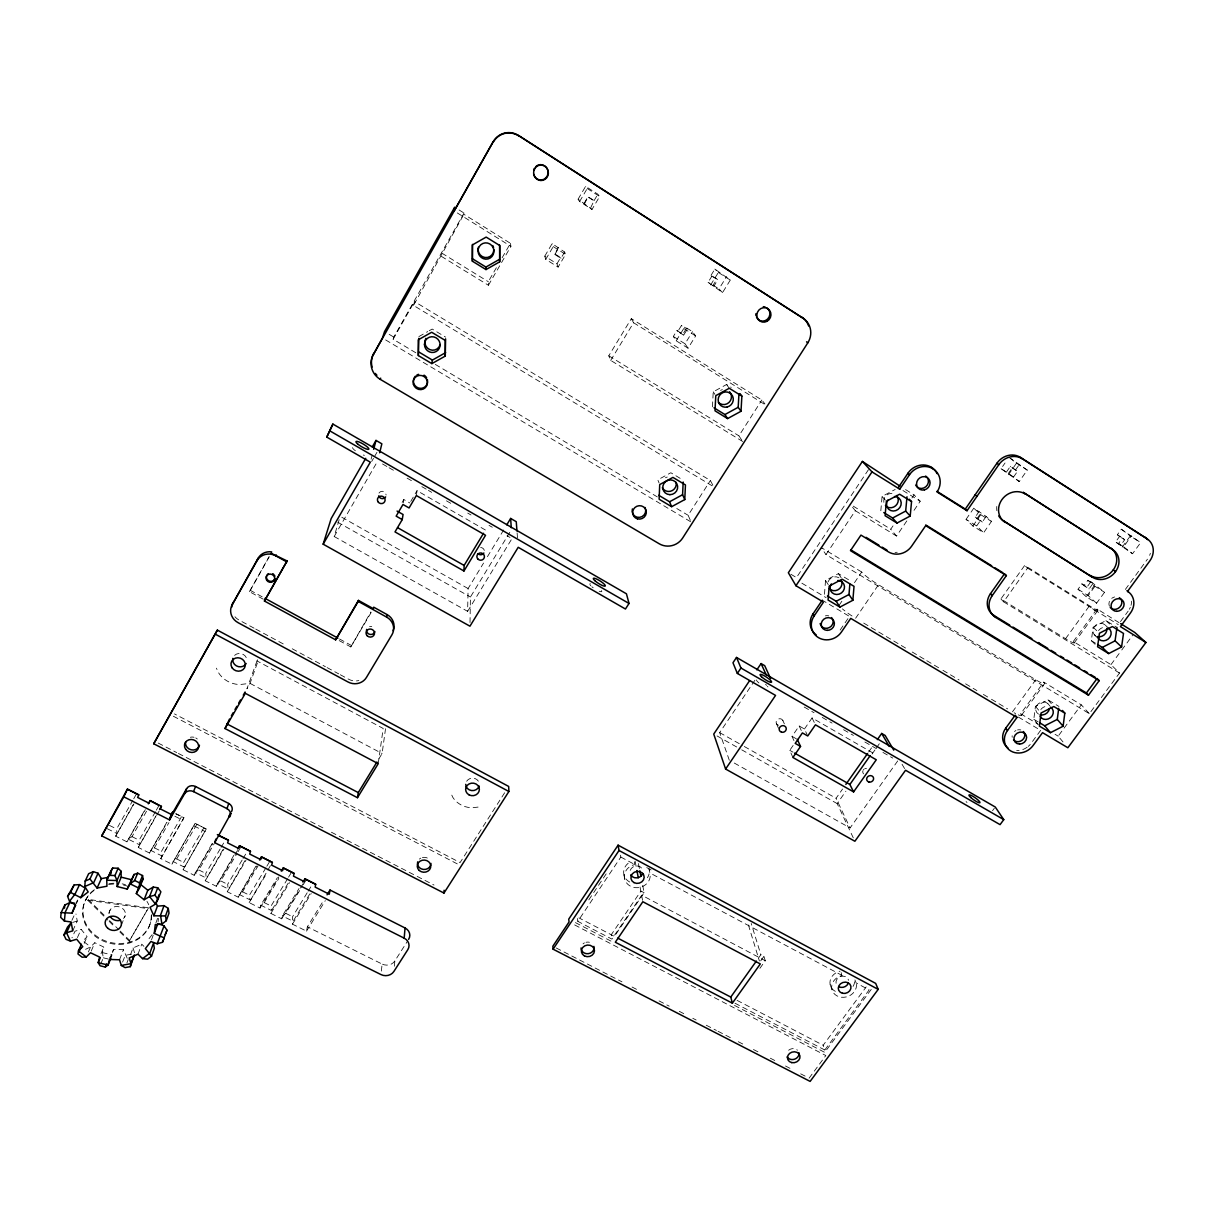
<?xml version="1.0" encoding="UTF-8"?>
<svg xmlns="http://www.w3.org/2000/svg" width="1214" height="1214" viewBox="0 0 1214 1214"><rect width="100%" height="100%" fill="white"/><g stroke="black" fill="none" stroke-linecap="round" stroke-linejoin="round"><path stroke-width="0.75" stroke-dasharray="5 3.75" d="M470.015 622.554L470.44 597L511.382 529.699M339.161 519.683L334.184 536.512L467.618 611.355L468.103 588.547L483.567 563.053M712.451 406.842L713.225 391.834L726.549 384.519L731.223 387.433M824.473 594.268L825.535 580.444L838.404 573.63L842.804 576.286M880.818 510.745L882.077 496.45L895.188 489.454M394.368 966.223L394.838 960.972L407.631 940.911M712.057 485.782L413.504 305.427L463.9 214.301L464.021 213.042L454.689 207.23M381.363 971.079L382.107 964.053L307.354 926.798L323.121 901.228M158.063 921.851L158.457 918.376M1038.289 724.758L1033.812 719.295L1035.436 706.32L1048.031 699.856L1058.957 706.442M1095.089 644.315L1091.325 640.643L1093.131 627.243L1105.969 620.612L1116.956 627.441M378.905 758.78L382.107 753.53L385.521 728.734M416.356 495.54L417.039 490.684L485.479 530.048M378.222 763.682L383.184 728.461L256.989 660.932L259.235 657.017M403.26 502.839L403.807 499.531L409.831 502.975M307.172 892.806L292.559 916.722L292.453 924.158L306.52 931.153L307.354 926.798M339.192 640.597L350.8 646.925L370.877 611.947M288.219 883.094L271.557 910.561L270.874 913.429L281.678 918.801L282.331 915.933L299.023 888.527M100.701 964.174L103.311 957.816L102.401 952.595L103.782 947.057L94.798 942.747L90.58 946.92L85.572 949.333M127.182 958.225L123.464 949.727L113.524 949.424L110.778 958.316M413.504 305.427L414.475 301.573L710.372 480.516L713.68 486.753M270.403 865.658L249.143 902.609L260.024 908.026L260.752 905.174L277.384 877.631M371.105 459.165L371.894 456.161M244.879 860.741L227.261 891.729L238.217 897.176L255.835 866.25M415.841 352.788L393.154 339.237L393.776 337.082L464.021 213.042M222.875 849.648L205.242 880.772L216.274 886.25L233.892 855.202M175.909 813.638L183.921 817.69L160.749 858.632L171.933 864.186L195.105 823.35L206.259 828.995L183.071 869.74L194.179 875.264L212.738 842.501M183.071 869.74L206.259 828.995L195.105 823.35L171.933 864.186M256.989 660.932L246.928 688.808L250.054 683.391L258.127 660.902M151.492 939.879L153.313 934.932M155.878 923.019L157.668 918.148M138.001 954.174L141.75 944.173L143.98 946.404M150.43 922.701L150.748 921.821M130.49 954.629L133.054 947.937L141.75 944.173M119.867 931.973L129.23 941.229L148.533 907.784L88.152 899.392L87.772 900.242L107.834 920.075M160.749 858.632L183.921 817.69L175.802 813.896M126.939 962.839L128.168 959.667M122.599 962.08L125.224 955.342L131.598 954.158M129.974 942.823L130.308 941.943M129.23 941.229L148.533 907.784M119.518 959.773L123.464 949.727M76.512 903.489L77.802 900.211M109.457 959.47L113.524 949.424M121.279 925.28L125.239 915.523M155.938 815.929L138.275 847.448L149.534 853.047L167.183 821.605M101.005 953.749L103.782 947.057M263.271 599.2L249.477 591.688L269.053 556.725M91.232 951.078L94.798 942.747M108.683 913.277L110.064 910.045M88.41 951.943L90.58 946.92L82.871 940.926L87.105 936.722L81.126 929.347L74.995 931.214L71.975 937.83M84.191 943.369L87.105 936.722M133.312 804.548L115.664 836.188L126.984 841.833L144.648 810.254M77.423 937.587L81.126 929.347M86.012 899.392L86.391 898.527M72.734 930.85L77.241 921.031L75.981 913.99M71.884 920.349L74.904 913.869M75.996 903.292L77.499 900.09M249.477 591.688L269.387 556.498M393.154 339.237L414.475 301.573M107.181 828.676L116.878 833.517L116.62 828.98L132.842 800.345M133.737 798.766L136.438 793.986M115.664 836.188L133.965 803.896M126.984 841.833L145.346 809.632M155.422 811.741L139.14 840.194L139.428 844.747L128.183 839.147L132.023 836.658L147.38 809.723M156.318 810.163L159.034 805.413M138.275 847.448L155.756 816.946M156.667 815.338L159.429 810.527M371.651 461.532L373.502 458.315M374.428 456.692L377.22 451.866M149.534 853.047L167.046 822.637M181.478 816.764L161.492 851.348L161.826 855.9L150.642 850.331L154.421 847.827L168.943 822.622M334.184 536.512L377.615 461.153M441.319 256.336L488.423 285.275L488.301 281.694L497.528 265.714M502.141 257.717L510.457 243.331L463.9 214.301M488.423 285.275L510.927 246.351L510.457 243.331M203.77 828.024L183.693 862.426L184.058 866.978L172.965 861.454L176.683 858.935L196.729 824.473M544.767 256.169L552.127 243.604L564.631 252.026L565.603 254.379L558.121 267.095L545.754 259.371L544.767 256.169L556.968 263.787L558.121 267.095M578.107 199.187L585.603 186.364L597.865 194.194L599.655 196.486L592.022 209.445L579.609 201.539L578.107 199.187L592.022 209.445M402.122 502.429L403.807 499.531M545.754 259.371L553.22 246.624L552.127 243.604M579.609 201.539L587.227 188.534L585.603 186.364M564.631 252.026L560.944 258.324L554.828 254.5L558.228 247.444M584.238 203.087L587.986 196.698L594.101 200.598L590.763 207.594M554.828 254.5L558.516 248.202M584.632 203.679L587.986 196.698M410.727 501.443L417.039 490.684M194.179 875.264L212.769 843.609M220.159 848.996L205.758 873.427L206.152 877.98L195.135 872.487L198.793 869.952L214.134 843.851M556.968 263.787L560.64 257.535L554.54 253.711M594.101 200.598L597.865 194.194M221.115 847.372L224.954 840.847M205.242 880.772L223.862 849.193M350.8 646.925L371.53 611.871M216.274 886.25L233.999 856.34M234.939 854.777L237.732 850.043M242.132 860.058L227.671 884.353L228.095 888.921L217.154 883.458L220.751 880.909L237.109 853.321M238.081 851.697L240.964 846.826M243.088 858.435L245.987 853.579M227.261 891.729L245.972 860.331M238.217 897.176L256.958 865.87M265.896 867.828L249.447 895.219L249.902 899.771L239.021 894.354L242.572 891.789L258.021 865.961M266.852 866.219L269.766 861.379M249.143 902.609L266.974 872.942M260.024 908.026L278.841 876.887M287.581 878.769L271.071 906.008L271.557 910.561L260.752 905.174L264.242 902.594L278.78 878.511M288.553 877.161L291.466 872.35M742.68 441.501L610.688 360.391L608.775 355.793L631.31 318.66L761.846 400.013L764.926 403.898M270.874 913.429L289.554 882.639M487.436 556.68L503.886 529.592M610.688 360.391L633.571 322.742L631.31 318.66M467.618 611.355L511.974 538.591L507.057 535.753M281.678 918.801L299.418 889.725M300.404 888.102L303.348 883.261M309.798 893.959L293.075 921.274L282.331 915.933L285.76 913.338L302.316 886.19M303.288 884.596L306.216 879.801M308.144 891.213L311.072 886.432M292.453 924.158L311.209 893.55M306.52 931.153L325.306 900.651M686.669 328.008L692.511 331.68L695.652 335.929L688.05 348.19L676.198 340.8L673.33 336.475L677.063 330.42L683.664 335.14L687.412 329.055L686.669 328.008L682.921 334.078M711.04 275.275L714.864 269.083L730.297 280.07L722.542 292.589L708.081 282.331L711.905 276.139L711.04 275.275L716.928 279.038L717.793 279.903L713.969 286.094L708.081 282.331M683.664 335.14L677.791 331.468L681.54 325.367L687.412 329.055M676.198 340.8L683.77 328.478L681.54 325.367M710.615 284.987L718.385 272.452L714.864 269.083M713.969 286.094L713.104 285.199L716.928 279.038M688.05 348.19L685.015 343.774L692.511 331.68M722.542 292.589L718.976 288.932L726.609 276.61M504.629 792.788L460.091 862.577L174.437 713.908M690.356 520.32L688.126 515.297L710.372 480.516M741.739 440.075L738.931 435.841L761.846 400.013M868.48 469.651L796.46 577.591L789.98 573.721M588.805 899.878L606.56 873.336M759.888 968.347L765.29 960.76L641.72 895.188L611.917 939.105L577.803 921.35L620.84 857.069L620.369 854.383M1119.02 622.63L1097.016 608.912A16.48 1.184 33.8 0 1 1089.489 605.756L1024.692 565.39L1000.913 598.942L1065.573 638.701A16.374 1.518 34 0 0 1073.313 641.478L1110.962 664.635L1119.505 673.042L1089.368 713.695L825.975 554.586L855.354 510.73L850.119 504.22M729.311 760.252L719.674 732.619L751.087 685.91M752.134 684.347L755.275 679.673M642.692 885.416L644.103 892.7L614.436 936.404L578.941 917.89M839.056 605.376L842.137 600.839M854.489 582.644L861.697 572.022A16.495 2.064 33.6 0 0 878.496 584.753L1035.739 679.779A16.252 1.927 34.3 0 0 1043.736 682.116L1081.295 704.833L1089.368 713.695M906.828 520.912L896.539 536.027L890.757 529.213L893.929 524.524M911.942 497.998L914.051 494.887L903.095 488.043M914.036 510.335L920.212 501.261L914.051 494.887M840.149 630.036L849.451 616.393L822.273 600.186M855.612 618.245L878.496 584.753M793.926 740.57L792.029 736.352L799.161 725.972L804.442 729.007L807.098 734.576M792.909 757.49L789.768 750.328L793.546 744.85M804.442 729.007L812.06 717.944L872.32 752.619L873.898 755.472M966.071 519.334L973.795 508.165L986.147 516.451L991.474 521.413L983.644 532.718L972.9 526.011L966.071 519.334L976.663 525.95L983.644 532.718M1008.955 457.314L1027.256 470.076L1019.229 481.563L1001.08 468.695L1005.025 463.004M986.147 516.451L982.263 522.05L976.951 518.712L975.237 517.073L979.106 511.489M1013.584 476.981L1006.406 472.079L1010.336 466.404L1017.529 471.29L1013.584 476.981L1019.229 481.563M976.951 518.712L980.836 513.112M1008.257 473.581L1012.203 467.891L1010.336 466.404M972.9 526.011L980.745 514.69L973.795 508.165M1008.485 474.72L1016.482 463.187L1010.215 458.285M976.663 525.95L980.533 520.381L975.237 517.073M1015.648 469.803L1019.593 464.112M897.707 760.935L850.088 827.948L836.067 798.281L842.577 789.024M868.647 751.982L871.91 747.354M853.275 837.842L837.159 803.592L845.885 791.209M872.062 754.046L875.34 749.402M876.432 747.854L879.71 743.211M1119.505 673.042L1003.614 601.825L1027.53 568.106L1024.692 565.39M758.507 958.043L760.859 954.72L751.208 923.459M760.692 960.881L763.925 956.344L760.859 954.72M1090.931 581.658L1104.528 592.295L1096.591 603.221L1086.257 596.772L1094.178 585.801L1087.896 580.277L1083.965 585.709L1089.095 588.911L1093.01 583.479L1090.931 581.658L1087.016 587.06L1089.095 588.911M1086.257 596.772L1078.017 589.26L1081.917 583.858L1087.016 587.06M1119.551 536.436L1117.366 534.752L1121.341 529.228L1140.644 542.628L1132.556 553.736L1115.575 541.96L1119.551 536.436L1124.695 539.714L1120.704 545.223L1115.575 541.96M1120.704 545.223L1118.504 543.508L1122.48 538.014L1124.695 539.714M1096.591 603.221L1088.214 595.634L1096.03 584.845M1118.504 543.508L1123.618 546.77L1131.569 535.784M1012.491 711.814L1035.739 679.779M1065.573 638.701L1089.489 605.756M1122.176 547.135L1130.28 535.996L1140.644 542.628M1018.258 714.849A16.146 2.246 34.5 0 0 1020.671 713.786L1043.736 682.116M1073.313 641.478L1097.016 608.912M1021.444 715.35L1044.571 683.573M1074.253 642.813L1098.048 610.141M1125.348 589.443L1147.458 559.184M1040.641 730.358L1031.156 743.272A16.343 14.431 -31.5 0 1 1028.288 746.352M1120.461 621.614L1128.185 611.097M992.521 810.74L994.342 808.266M854.929 979.956L856.128 982.945L869.148 989.911L824.792 1050.004L823.168 1045.269L866.189 986.906M871.242 989.395L824.731 1052.371L732.71 1004.479M1063.009 741.951L1058.168 736.154L1081.295 704.833M1110.962 664.635L1120.689 651.463M1121.782 649.991L1132.586 635.362M809.101 1078.169L825.824 1055.543L572.386 923.748M149.034 938.65L152.327 934.446M109.73 957.709L112.128 954.963L102.401 952.595M418.891 336.582L427.768 331.559M429.24 330.724L432.199 329.055L445.599 337.128M72.628 922.428L77.241 921.031M841.135 972.566L841.788 975.601A12.58 10.88 -18.2 0 0 831.833 989.198A12.58 10.88 -18.2 0 0 846.295 996.937A12.58 10.88 -18.2 0 0 856.28 983.355L856.128 982.945M634.391 861.894L634.376 864.656A12.99 11.685 -10.7 0 0 624.664 879.042A12.99 11.685 -10.7 0 0 640.157 887.328A12.99 11.685 -10.7 0 0 649.9 872.957L649.05 868.875A12.914 11.639 -10.7 0 1 647.396 877.737M478.073 807.082L472.474 807.75A22.793 20.957 -0.2 0 1 452.792 797.31L450.606 792.499M245.896 683.846L240.069 684.529A24.068 22.11 18.8 0 1 218.915 673.315L216.365 668.17M87.772 900.242L148.199 908.633M103.311 957.816L108.532 959.075M109.457 825.399L116.62 828.98M132.023 836.658L139.14 840.194M154.421 847.827L161.492 851.348M176.683 858.935L183.693 862.426M198.793 869.952L205.758 873.427M220.751 880.909L227.671 884.353M242.572 891.789L249.447 895.219M264.242 902.594L271.071 906.008M285.76 913.338L292.559 916.722M174.877 816.248L182.919 820.315M194.149 825.99L205.333 831.636M158.215 743.074L176.713 752.589M178.397 753.454L324.699 828.783M331.422 832.243L415.507 875.537M417.191 876.402L434.005 885.052M556.224 947.982L621.963 981.822M632.084 987.028L637.138 989.638M659.065 1000.913L669.172 1006.133M679.294 1011.338L684.347 1013.933M692.769 1018.273L696.153 1020.018M706.26 1025.223L716.381 1030.428M718.066 1031.293L731.556 1038.243M738.294 1041.718L743.347 1044.313M753.469 1049.518L760.207 1052.993M770.329 1058.198L775.382 1060.808M785.504 1066.013L790.557 1068.624M800.679 1073.829L807.416 1077.288M735.016 1003.234L824.792 1050.004M575.436 922.61L612.251 941.776M173.359 716.23L460.015 865.309M737.11 1000.382L823.168 1045.269M250.054 683.391L382.107 753.53M644.103 892.7L640.931 891.015L611.264 934.75L611.917 939.105M646.713 867.585L651.66 870.226M620.84 857.069L634.907 864.596M842.288 975.54L649.9 872.957M254.075 628.169L239.143 620.111A13.915 12.884 21.7 0 1 234.955 616.742M255.729 629.064L285.594 645.195M292.24 648.777L325.413 666.698M327.082 667.594L338.691 673.861M340.345 674.756L348.646 679.233A13.521 12.61 12.1 0 0 358.874 680.553M250.084 590.216L263.347 597.44M339.541 639.004L351.134 645.332M734.273 763.045L850.088 827.948M341.787 517.24L468.103 588.547M719.674 732.619L742.634 745.563M744.273 746.489L836.067 798.281M337.735 522.232L470.44 597M717.034 735.927L740.07 748.901M741.724 749.827L837.159 803.592M789.768 750.328L793.015 752.179M792.029 736.352L797.31 739.372M382.531 463.976L387.448 466.813M389.087 467.754L393.989 470.592M407.1 478.149L412.016 480.987M421.85 486.647L426.767 489.485M428.405 490.426L431.683 492.323M446.433 500.821L452.974 504.599M467.724 513.097L471.002 514.979M489.03 525.374L492.307 527.255M804.184 707.034L814.033 712.709M822.242 717.428L832.076 723.104M843.563 729.72L853.412 735.396M864.899 742.027L876.387 748.643M882.942 752.422L892.791 758.097M389.163 334.336L393.776 337.082M1033.812 719.295L1038.486 722.087M435.28 364.397L657.335 496.921M676.775 508.529L688.126 515.297M801.877 583.19L826.127 597.667M1020.671 713.786L1037.864 724.045M1055.042 734.288L1058.168 736.154M863.7 623.07L905.75 648.155M912.215 652.009L925.159 659.718M926.783 660.689L941.336 669.369M942.944 670.325L959.121 679.977M965.6 683.831L976.921 690.584M983.386 694.438L989.85 698.308M991.474 699.264L1007.65 708.915M385.642 339.935L691.085 522.005M1018.364 717.079L1039.063 729.402M680.159 478.346L670.856 472.747L657.791 479.849L659.081 482.99M844.261 577.166L848.662 579.822M861.697 572.022L821.18 547.514L825.975 554.586M441.896 253.165L488.301 281.694M608.775 355.793L738.931 435.841M853.245 506.132L890.757 529.213M855.354 510.73L896.539 536.027M1091.325 640.643L1096.03 643.541M457.283 212.936L510.927 246.351M633.571 322.742L764.35 404.186M902.958 490.532L920.212 501.261M1027.53 568.106L1118.261 624.618M673.33 336.475L685.015 343.774M1078.017 589.26L1088.214 595.634M1087.896 580.277L1093.01 583.479M1094.178 585.801L1104.528 592.295M553.22 246.624L565.603 254.379M683.77 328.478L695.652 335.929M980.745 514.69L991.474 521.413M1117.366 534.752L1122.48 538.014M588.395 197.26L594.526 201.19M711.905 276.139L717.793 279.903M1012.203 467.891L1017.529 471.29M713.104 285.199L718.976 288.932M1001.08 468.695L1006.406 472.079M587.227 188.534L599.655 196.486M718.385 272.452L730.297 280.07M1016.482 463.187L1027.256 470.076M1121.341 529.228L1130.28 535.996M1123.618 546.77L1132.556 553.736M1081.917 583.858L1083.965 585.709M1092.63 608.654L1094.74 610.596M1105.969 620.612L1111.129 625.362M1105.484 625.331L1108.67 628.291M980.533 520.381L982.263 522.05M1093.131 627.243L1099.444 633.238M1094.375 634.816L1097.502 637.82M88.152 899.392L104.192 915.235M109.533 920.531L118.896 929.772M120.232 931.092L129.579 940.349M109.169 921.396L114.526 926.692M1000.913 598.942L1003.614 601.825M882.077 496.45L886.372 501.291M1048.031 699.856L1053.798 706.502M1048.046 703.832L1049.943 706.032M1035.436 706.32L1041.066 713.028M726.549 384.519L729.265 388.268M677.063 330.42L677.791 331.468M838.404 573.63L842.167 579.199M713.225 391.834L714.94 394.383M825.535 580.444L829.177 586.089M902.048 764.259L905.553 770.237M812.06 717.944L815.444 724.819M799.161 725.972L802.408 732.922M782.818 720.418L784.365 723.863M776.505 723.711L778.766 728.901M560.64 257.535L560.944 258.324M830.164 984.721L831.833 989.228M763.925 956.344L765.29 960.76M133.054 947.937L134.8 953.567M748.401 924.947L759.403 960.987M638.443 863.549L639.505 869.012M635.165 861.394L636.561 868.708M640.036 886.994L642.57 900.333M623.95 874.96L624.679 879.088M577.485 918.482L577.803 921.35M517.103 532.87L517.543 538.47M378.996 493.066A3.839 3.688 24.9 0 1 386.128 495.024M480.653 547.544A3.733 3.612 6.6 0 1 484.371 551.202M364.412 455.311A7.451 1.578 30.6 0 1 363.29 455.038M355.399 450.789A7.451 1.578 30.6 0 1 352.576 447.587M601.476 590.565A7.056 1.487 32.5 0 1 599.185 591.218M593.176 587.758A7.056 1.487 32.5 0 1 591.871 586.726M590.823 585.755A7.056 1.487 32.5 0 1 590.125 584.936M589.822 584.298A7.056 1.487 32.5 0 1 590.414 583.767M778.523 725.259A3.566 3.278 -22.9 0 1 776.429 720.904A3.566 3.278 -22.9 0 1 781.346 719.052A3.566 3.278 -22.9 0 1 782.59 723.741M863.594 773.834A3.521 3.172 -25 0 1 862.972 770.708M863.397 769.919A3.521 3.172 -25 0 1 864.004 769.251M864.763 768.735A3.521 3.172 -25 0 1 866.523 768.31M758.947 682.966A6.859 1.411 33.7 0 1 756.519 679.916M765.548 684.362A6.859 1.411 33.7 0 1 766.656 685.349M767.46 686.229A6.859 1.411 33.7 0 1 767.916 686.927M967.012 802.484A6.723 1.29 35.2 0 1 966.071 801.544M419.407 859.102A6.753 6.085 1.6 0 1 420.803 858.131M422.426 857.524A6.753 6.085 1.6 0 1 428.952 859.102M190.355 737.277A7.117 6.419 16.7 0 1 194.012 737.277M195.758 737.945A7.117 6.419 16.7 0 1 197.29 738.977M466.646 781.239A6.814 6.267 -0.2 0 1 478.453 781.255M234.575 655.378A7.193 6.616 18.9 0 1 246.973 660.188M883.838 502.338A7.512 6.965 -41.5 0 1 895.188 494.371M1015.632 713.574A16.146 2.246 34.5 0 1 1014.115 712.755M852.031 615.999A16.389 2.398 33.7 0 1 842.395 608.867M1098.549 630.597A7.36 6.465 -37.5 0 1 1105.059 627.228M1040.823 709.537A7.193 6.328 -33.1 0 1 1047.212 706.275M1027.165 747.217A16.343 14.431 -31.5 0 1 1016.649 750.677M825.383 615.862A6.692 6.207 -30.6 0 1 828.783 615.877M1012.203 737.277A6.54 5.766 -31.5 0 1 1012.173 735.73M1014.525 731.496A6.54 5.766 -31.5 0 1 1015.951 730.54M1017.544 729.948A6.54 5.766 -31.5 0 1 1020.807 729.963M897.222 552.264A17.178 15.873 -39 0 1 895.052 552.37M1109.384 606.196A6.798 5.979 -39 0 1 1114.573 596.954M1095.665 635.908A7.314 6.434 -37.6 0 1 1095.681 625.24A7.314 6.434 -37.6 0 1 1106.394 626.743M1038.471 714.09A7.132 6.298 -33.2 0 1 1038.365 703.771A7.132 6.298 -33.2 0 1 1048.957 705.197M1150.356 553.265A17.284 15.19 -41.6 0 1 1149.643 555.329M1131.615 601.173A17.011 14.947 -39 0 1 1131.023 605.3M1130.325 607.319A17.011 14.947 -39 0 1 1129.369 609.261M996.876 510.715A17.406 15.736 -42.7 0 1 996.8 506.42M828.069 581.885A7.33 6.814 -33.6 0 1 838.904 577.743M665.439 477.77A7.481 7.254 -33.6 0 1 667.26 477.056M720.555 390.392A7.679 7.405 -51 0 1 722.406 389.664M394.838 960.972A9.378 8.27 2 0 1 382.107 964.053M369.587 626.576A4.249 4.006 13.1 0 1 371.772 626.591M151.568 914.673A34.523 29.88 13.3 0 1 103.645 940.197A34.523 29.88 13.3 0 1 94.358 889.695M108.941 883.716A34.523 29.88 13.3 0 1 115.527 883.231M122.189 883.868A34.523 29.88 13.3 0 1 125.467 884.627M151.249 915.538A34.553 29.91 13.3 0 1 102.507 940.744A34.553 29.91 13.3 0 1 95.238 889.65M108.577 884.551A34.553 29.91 13.3 0 1 115.163 884.065M123.479 885.052A34.553 29.91 13.3 0 1 128.305 886.478M146.97 901.38A34.553 29.91 13.3 0 1 148.745 904.764M109.26 913.323A8.149 7.041 13.3 0 1 119.989 907.01A8.149 7.041 13.3 0 1 123.54 918.482M788.614 1050.247A6.328 5.417 -15.2 0 1 797.477 1050.171M583.054 943.839A6.54 5.812 -7.6 0 1 584.435 942.899M586.028 942.307A6.54 5.812 -7.6 0 1 589.412 942.292M854.641 981.731A12.519 10.85 -18.2 0 1 852.501 987.24M835.323 991.368A12.519 10.85 -18.2 0 1 830.209 980.426A12.519 10.85 -18.2 0 1 840.058 971.154M629.687 882.032A12.914 11.639 -10.7 0 1 623.632 871.925A12.914 11.639 -10.7 0 1 630.461 861.773M630.203 870.377A6.616 5.964 -10.7 0 1 642.934 870.362M836.082 983.294A6.419 5.554 -18.2 0 1 841.165 976.36A6.419 5.554 -18.2 0 1 848.556 980.305"/><path stroke-width="1.5" d="M472.367 261.192L472.398 244.925L486.161 237.094L499.819 245.577L499.682 261.829L485.995 269.584L472.367 261.192L472.474 244.439M499.682 261.829L499.576 245.091M397.054 511.079L403.063 514.508L402.229 519.607L395.005 531.914L463.96 571.005L464.127 565.436L483.536 533.265M443.975 893.064L508.878 791.482L508.681 786.444L217.367 630.112L153.723 743.772L443.975 893.064L444.096 890.241M110.778 958.316L108.061 965.054L105.315 967.027L100.049 965.752L98.213 962.672L99.609 957.087L90.519 952.747L86.255 956.966L82.142 957.209L77.969 953.976L78.455 950.911L82.734 946.677L76.679 939.241L70.473 941.123L66.011 939.333L63.902 934.841L66.512 932.731L72.734 930.85L71.125 921.972L64.388 921.047L60.7 917.344L61.14 912.609L71.99 913.156L75.253 904.885L69.532 901.319L67.574 896.281L70.518 892.411L80.761 897.677L88.182 891.941L84.813 886.524L85.177 881.076L89.957 878.982L97.09 888.056L106.953 886.22L106.741 880.211L110.914 870.863L112.705 868.056L118.137 868.238L114.935 875.552L116.984 880.545L117.181 886.554L127.166 889.043L134.056 874.475L137.683 873.154L142.539 875.552L139.564 882.897L139.322 888.345L136.317 893.534L144.102 899.756L149.565 896.554L154.891 895.188L157.729 887.768L153.237 887.07L147.82 890.241L144.102 899.756M684.772 499.576L685.455 484.932L672.92 477.39L659.718 484.568L659.111 499.212L671.63 506.678L684.772 499.576L682.587 494.72L683.178 482.034M741.01 411.273L741.875 396.113L729.265 388.268L715.79 395.643L715 410.818L727.596 418.587L741.01 411.273L738.188 407.297L738.931 394.171M852.865 600.277L854.019 586.332L842.167 579.199L829.177 586.089L828.085 600.035L839.921 607.091L852.865 600.277L848.996 594.511L849.846 584.162M171.66 814.624L160.354 808.919L161.432 806.324L150.126 800.618L149.003 803.198L137.637 797.446L138.791 794.882L127.409 789.13L101.718 835.9L380.999 974.584A9.484 8.346 1.9 0 0 393.882 971.473L407.813 949.667A9.515 8.422 1.6 0 0 404.186 938.164L405.036 927.982L330.011 890.029L327.052 894.824M910.197 516.041L911.547 501.625L899.62 494.219L886.372 501.291L885.097 515.707L896.994 523.052L910.197 516.041L905.674 511.079L906.995 496.799M64.509 908.163L64.797 905.037L69.835 902.563L74.843 903.262M64.388 921.047L65.222 912.215L69.835 902.563M445.265 356.081L445.219 340.406L431.668 332.257L418.208 339.859L418.329 355.55L431.85 363.623L445.265 356.081L445.599 338.843M100.307 957.634L98.213 962.672L108.061 965.054L109.457 959.47L119.518 959.773L121.294 965.449L125.118 967.619L130.293 966.648L130.975 963.658L129.215 957.967L138.001 954.174L142.539 958.65L147.577 959.166L151.522 956.192L145.361 948.589L150.9 941.518L157.183 943.794L162.448 942.292L164.254 937.952L154.269 933.384L155.271 924.628L161.917 924.142L166.272 920.698L169.004 913.095L168.26 908.391L164.027 905.629L157.456 906.13L153.844 915.766L165.529 915.963L166.272 920.698M1063.1 726.23L1064.815 713.134L1053.798 706.502L1041.066 713.028L1039.412 726.124L1050.429 732.695L1063.1 726.23L1057.273 719.416L1058.714 708.293M1121.584 646.956L1123.496 633.435L1112.419 626.545L1099.444 633.238L1097.593 646.759L1108.67 653.587L1121.584 646.956L1115.074 640.84L1116.956 627.441M431.85 363.623L432.381 360.088L445.644 352.621M229.507 719.037L225 728.537L357.462 797.704L358.282 792.605L376.947 761.997M386.674 617.122L387.084 614.587L373.7 607.182L373.411 608.684L358.433 600.399L335.625 639.839L264.424 601.021L287.081 560.944L271.208 553.311L271.663 551.884A14.022 13.111 23.9 0 0 258.081 558.273L232.162 604.769A13.976 12.944 21.6 0 0 238.081 622.676L348.069 682.01A13.582 12.656 12 0 0 366.416 677.488L391.925 634.816A13.673 12.884 12.5 0 0 386.674 617.122L358.221 601.385L358.433 600.399M330.011 890.029L329.267 894.232L315.154 887.1L315.701 884.308L304.926 878.86L302.954 882.092M418.329 355.55L418.906 338.311M281.299 871.151L283.257 867.904L294.107 873.397L293.485 876.159L304.335 881.637L304.926 878.86L315.701 884.308M379.663 452.776L381.849 443.808L376.006 440.424L372.273 446.934M259.568 860.013L261.435 856.887L272.361 862.41L271.663 865.142L282.589 870.666L283.257 867.904L294.107 873.397M373.669 449.317L376.006 440.424M237.61 848.92L239.477 845.779L250.479 851.348L249.705 854.049L260.707 859.603L261.435 856.887L272.361 862.41M134.299 955.281L130.293 966.648M380.286 379.375A18.301 17.694 46.8 0 1 373.29 354.67L382.425 338.023L384.55 331.574L454.689 207.23L454.127 210.963L493.081 141.917A19.454 18.483 80.7 0 1 518.499 135.482L803.046 318.205A18.24 17.3 -57.5 0 1 807.765 342.909L682.678 537.999A17.148 16.526 -27.2 0 1 659.248 543.796L380.286 379.375L380.665 378.146M323.167 544.191L370.316 462.17L326.778 437.101L332.879 424.081L626.439 593.798L629.019 603.464L625.453 609.018L518.211 547.302L469.955 626.196L323.167 544.191L331.179 518.545L365.733 458.331M217.367 834.61L228.444 840.209L227.595 842.88L238.672 848.48L239.477 845.779L250.479 851.348M404.186 938.164L214.696 842.653L230.979 813.365M229.841 816.855A6.677 5.964 12.7 0 0 227.003 808.661L228.718 803.471L195.515 786.505A6.677 5.964 14.7 0 0 186.592 788.69L169.808 817.826M214.696 842.653L215.88 839.056M162.448 942.292L166.986 930.228L164.087 925.842L157.85 923.581L154.269 933.384M164.087 925.842L157.183 943.794M165.529 915.963L168.26 908.391M151.522 956.192L154.345 948.331L153.51 943.096L149.899 953.081L142.539 958.65M164.027 905.629L160.506 915.28L161.917 924.142M264.424 601.021L287.081 560.944M153.844 915.766L150.05 907.313L155.513 904.111L158.078 899.255L160.885 891.789L157.729 887.768M159.11 894.566L155.513 904.111L149.565 896.554L153.237 887.07M134.162 955.251L130.975 963.658L121.294 965.449M101.718 835.9L123.782 796.824L169.55 819.89L184.574 793.804A6.723 6.009 14.6 0 1 193.572 791.604L195.515 786.505M326.778 437.101L332.879 424.081M184.574 793.804L186.592 788.69M232.162 604.769L257.095 560.595A14.082 13.172 23.7 0 1 275.957 555.906L276.322 554.98M169.55 819.89L172.691 812.029L170.855 815.216M142.539 875.552L143.115 878.936L139.322 888.345L130.156 883.853L127.166 889.043M136.317 893.534L139.504 885.659M105.315 967.027L106.589 963.855M134.056 874.475L130.156 883.853L134.663 880.484L137.683 873.154M165.18 934.537L166.986 930.228M117.181 886.554L121.218 877.161L121.036 871.212L118.137 868.238M257.095 560.595L258.081 558.273M121.036 871.212L116.984 880.545L106.741 880.211L112.705 868.056M81.399 944.249L78.455 950.911L86.255 956.966M78.667 952.413L80.746 947.694M153.723 743.772L217.367 630.112M97.09 888.056L101.369 878.633L107.864 877.419M85.177 881.076L88.637 873.716L93.372 871.652L98.046 873.245L93.736 882.624L84.813 886.524M80.761 897.677L85.208 888.162L79.547 884.611L74.1 884.976L67.574 896.281M63.902 934.841L67.514 927.101L71.08 922.898L66.512 932.731L70.473 941.123M89.957 878.982L93.372 871.652M71.99 913.156L75.754 905.098M123.782 796.824L127.409 789.13L138.791 794.882M79.547 884.611L75.025 894.096L69.532 901.319M70.518 892.411L74.1 884.976M61.14 912.609L64.797 905.037M373.29 354.67L493.081 141.917M148.305 803.82L150.126 800.618L159.034 805.413M159.595 809.526L161.432 806.324M231.343 715.85L233.179 712.679M235.015 709.492L236.851 706.305M238.672 703.134L240.509 699.947M243.255 695.182L245.091 691.995M225 728.537L245.304 693.331L378.222 763.682L357.462 797.704M143.115 878.936L140.141 884.08L147.82 890.241M228.718 816.43L230.599 813.228M335.625 639.839L358.221 601.385M463.96 571.005L485.539 535.283L416.356 495.54L409.072 507.968L402.987 504.478L396.159 516.147L402.229 519.607M506.784 524.812L510.654 518.439L516.254 521.686L516.967 531.004M899.953 486.086L862.395 461.426L788.356 572.75L795.944 585.725L823.471 602.129L814.154 615.923A16.814 15.57 -30.6 0 0 818.494 637.654A16.814 15.57 -30.6 0 0 841.393 632.069L850.741 618.381L1016.998 717.444L1007.499 730.494A16.404 14.462 -31.4 0 0 1010.792 750.996A16.404 14.462 -31.4 0 0 1033.008 745.624L1042.538 732.664L1067.85 747.748L1145.925 642.479L1134.741 632.433L1120.598 623.617M736.519 657.442L732.968 662.753L737.338 673.421L775.549 695.41L725.608 769.039L854.884 841.256L905.553 770.237L1000.063 824.64L1003.766 819.632L995.252 807.022L736.519 657.442L740.95 668.019L1003.766 819.632M618.093 845.172L568.744 919.135L569.032 922.003L552.84 946.237L553.083 949.181L810.133 1081.401L878.192 989.38L875.673 983.386L618.093 845.172L619.019 850.498L553.083 949.181M737.338 673.421L740.95 668.019M795.944 585.725L872.001 471.897L862.395 461.426M749.508 680.796L713.741 734.075L725.608 769.039M756.868 669.84L761.087 663.572L764.699 665.667L770.602 678.55M816.218 634.876A16.753 15.524 -30.6 0 1 812.985 613.935L822.273 600.186M937.071 473.612A17.466 16.116 -43.4 0 0 923.338 464.977A17.466 16.116 -43.4 0 0 907.996 473.187L898.269 487.603L899.756 489.181L909.514 474.72A17.527 16.161 -43.3 0 1 933.111 468.862A17.527 16.161 -43.3 0 1 937.041 491.958L967.027 510.73L998.803 464.704A17.649 15.979 -44.7 0 1 1022.431 458.877L1147.018 538.773A17.345 15.236 -41.5 0 1 1149.779 560.974L1127.594 591.324A17.072 14.993 -39 0 1 1130.416 613.055L1120.446 626.606L1145.925 642.479M800.542 746.428L792.909 757.49L853.594 791.892L876.28 759.767L815.444 724.819L807.75 735.972L802.408 732.922L795.2 743.393L800.542 746.428L797.31 739.372M967.027 510.73L965.297 509.091L996.952 463.217A17.588 15.934 -44.8 0 1 1020.488 457.405L1147.018 538.773M845.839 784.396L867.57 753.515M877.343 739.63L881.683 733.453L885.158 735.472L893.762 750.131M853.594 791.892L849.876 784.472L870.18 755.654M995.708 617.44L993.932 615.468A16.935 15.236 -37.3 0 1 990.442 593.722L1004.539 573.752L1006.376 575.603L992.217 595.634A16.996 15.281 -37.3 0 0 995.708 617.44L1099.201 680.659L1088.472 695.182L850.468 550.655L860.954 535.101L888.405 551.869A17.239 15.919 -38.9 0 0 911.653 546.148L925.705 525.647L1006.376 575.603M732.376 1003.174L615.316 942.231L642.843 901.729L760.313 963.946L732.376 1003.174L730.767 997.073L756.368 961.048M1007.984 747.945A16.343 14.431 -31.5 0 1 1005.723 728.188L1015.192 715.183L1016.998 717.444M1088.472 695.182L1086.424 692.982L1097.092 678.505L1099.201 680.659M472.443 258.749L485.919 267.065L499.455 259.371M714.014 407.813L724.925 414.551L738.188 407.297M658.747 495.297L669.582 501.761L682.587 494.72M883.777 512.566L892.609 518.029L905.674 511.079M827.402 596.028L836.188 601.279L848.996 594.511M1097.593 644.513L1102.297 647.411L1115.074 640.84M1040.049 723.028L1044.723 725.82L1057.273 719.416M109.442 875.355L114.935 875.552M121.218 877.161L131.097 879.634M228.444 840.209L218.915 835.687M134.663 880.484L139.564 882.897M193.572 791.604L227.003 808.661M226.76 723.802L358.282 792.605M617.759 938.134L730.767 997.073M215.5 634.285L508.878 791.482M619.019 850.498L878.192 989.38M265.001 598.35L337.887 638.109M275.957 555.906L286.732 561.87M397.539 527.635L464.127 565.436M794.639 753.105L849.876 784.472M330.178 431.076L629.019 603.464M419.012 352.106L432.381 360.088M850.771 549.866L1086.424 692.982M866.037 537.316L878.921 545.177M882.138 547.15L886.964 550.094M993.932 615.468L1009.76 625.134M1012.916 627.061L1031.9 638.655M1047.773 648.367L1038.228 642.525L1040.155 644.588M1050.96 650.309L1055.74 653.223M1060.505 656.137L1063.692 658.079M1066.878 660.021L1071.643 662.95M1074.83 664.893L1079.595 667.806M1084.375 670.72L1087.547 672.662M1090.733 674.605L1095.514 677.533M925.736 524.949L991.671 565.785M994.888 567.773L1002.931 572.75M872.001 471.897L899.756 489.181M936.996 491.351L965.297 509.091M998.727 515.935A17.406 15.736 -42.7 0 0 1003.462 520.821L1092.524 577.303A17.269 15.266 -40.7 0 0 1115.56 571.612A17.269 15.266 -40.7 0 0 1112.585 549.517L1023.311 492.414L1112.585 549.517M1003.462 520.821L1092.524 577.303M518.499 135.482L803.046 318.205M1020.488 457.405L1022.431 458.877M996.952 463.217L998.803 464.704M1110.385 547.757A17.208 15.221 -40.8 0 1 1113.344 569.791L1115.529 571.657M975.13 494.826L976.891 496.435M806.566 341.802L807.765 342.909M931.533 467.36L933.141 468.877M1102.297 647.411L1108.67 653.587M907.996 473.187L909.514 474.72M909.271 499.212L911.547 501.625M990.442 593.722L992.217 595.634M1062.478 710.463L1064.815 713.134M892.609 518.029L896.994 523.052M1044.723 725.82L1050.429 732.695M154.891 895.188L158.078 899.255M1005.723 728.188L1007.499 730.494M739.979 393.579L741.875 396.113M724.925 414.551L727.596 418.587M836.188 601.279L839.921 607.091M98.046 873.245L101.369 878.633M812.985 613.935L814.154 615.923M881.683 733.453L889.27 746.458M761.087 663.572L766.186 674.802M155.953 902.761L157.456 906.13M669.582 501.761L671.63 506.678M639.869 870.833L640.916 876.311M636.91 870.529L638.291 877.843M510.654 518.439L511.261 527.711M110.914 870.863L111.02 873.837M485.919 267.065L485.995 269.584M385.657 496.875A3.839 3.688 24.9 0 1 378.662 495.873M483.87 553.007A3.733 3.612 6.6 0 1 477.997 553.69M430.97 863.397A6.753 6.085 1.6 0 1 423.382 869.436A6.753 6.085 1.6 0 1 417.677 861.849M199.475 745.244A7.117 6.419 16.7 0 1 191.099 749.782A7.117 6.419 16.7 0 1 185.636 741.845M479.12 786.019A6.814 6.267 -0.2 0 1 465.736 784.365M246.184 663.527A7.193 6.616 18.9 0 1 232.876 658.367M894.551 496.511A7.572 7.011 -41.3 0 1 900.97 505.13A7.572 7.011 -41.3 0 1 890.788 510.563A7.572 7.011 -41.3 0 1 887.889 500.062M896.6 495.54A7.512 6.965 -41.5 0 1 895.674 505.737A7.512 6.965 -41.5 0 1 885.431 505.601M837.857 580.459A7.375 6.859 -33.4 0 1 844.291 588.775A7.375 6.859 -33.4 0 1 834.306 594.056A7.375 6.859 -33.4 0 1 831.332 583.919M1108.428 628.169A7.36 6.465 -37.5 0 1 1108.397 638.898A7.36 6.465 -37.5 0 1 1097.623 637.396M1050.55 707.17A7.193 6.328 -33.1 0 1 1050.656 717.55A7.193 6.328 -33.1 0 1 1039.988 716.139M831.59 617.562A6.692 6.207 -30.6 0 1 829.45 627.517A6.692 6.207 -30.6 0 1 820.133 623.586M1023.448 731.526A6.54 5.766 -31.5 0 1 1022.4 739.994A6.54 5.766 -31.5 0 1 1013.508 739.963M1119.369 597.637A6.798 5.979 -39 0 1 1119.961 606.97A6.798 5.979 -39 0 1 1110.218 607.501M1106.864 628.382A7.314 6.434 -37.6 0 1 1097.244 636.591M1049.457 708.475A7.132 6.298 -33.2 0 1 1040.049 714.758M925.645 476.04A6.981 6.449 -43.4 0 1 926.024 486.602A6.981 6.449 -43.4 0 1 915.614 485.069M1144.696 537.043A17.284 15.19 -41.6 0 1 1147.685 539.669M1126.941 590.611A17.011 14.947 -39 0 1 1128.337 592.007M1113.344 569.791A17.208 15.221 -40.8 0 1 1090.384 575.451M1005.313 522.506A17.466 15.782 -42.7 0 1 1001.823 499.758A17.466 15.782 -42.7 0 1 1025.238 494.007M841.317 580.338A7.33 6.814 -33.6 0 1 829.39 588.638M676.107 482.383A7.481 7.254 -33.6 0 1 662.298 487.74M440.151 344.594A7.906 7.694 54 0 1 429.695 349.571A7.906 7.694 54 0 1 425.886 338.357M427.374 379.542A7.208 7.026 44.9 0 1 418.709 388.101A7.208 7.026 44.9 0 1 415.416 376.128M416.888 375.02A7.208 7.026 44.9 0 1 418.602 374.337M424.02 375.156A7.208 7.026 44.9 0 1 426.645 377.812M376.917 375.232A18.24 17.633 47 0 1 375.338 373.442M372.137 367.114A18.24 17.633 47 0 1 373.684 353.502M644.953 507.467A6.859 6.662 -25.7 0 1 639.566 517.376A6.859 6.662 -25.7 0 1 632.388 508.924M493.142 142.296A19.53 18.544 80.7 0 1 518.651 135.831M493.825 249.674A8.134 7.861 74.2 0 1 484.887 257.489A8.134 7.861 74.2 0 1 478.346 247.216M492.793 245.592A8.134 7.861 74.2 0 1 493.567 247.58M729.568 391.758A7.679 7.405 -51 0 1 728.992 402.471A7.679 7.405 -51 0 1 718.369 402.289M801.862 317.188A18.18 17.239 -57.7 0 1 808.676 326.035M535.647 166.728A7.709 7.345 84.3 0 1 546.846 168.048A7.709 7.345 84.3 0 1 543.766 179.369A7.709 7.345 84.3 0 1 533.629 174.118M533.69 170.127A7.709 7.345 84.3 0 1 534.448 168.291M766.762 307.749A7.299 6.965 -60.9 0 1 767.521 319.145A7.299 6.965 -60.9 0 1 756.565 317.415M755.958 315.67A7.299 6.965 -60.9 0 1 755.836 313.789M763.303 306.702A7.299 6.965 -60.9 0 1 765.108 306.99M405.036 927.982A9.409 8.346 1.7 0 1 408.617 939.363M228.718 803.471A6.631 5.933 12.8 0 1 231.54 811.62M274.971 578.365A4.386 4.097 22.9 0 1 269.235 581.051A4.386 4.097 22.9 0 1 266.898 575.148M267.55 574.298A4.386 4.097 22.9 0 1 268.431 573.645M272.771 573.691A4.386 4.097 22.9 0 1 273.681 574.359M274.41 575.224A4.386 4.097 22.9 0 1 274.88 576.225M231.768 607.091A13.915 12.884 21.7 0 1 233.255 602.281M374.868 631.538A4.249 4.006 13.1 0 1 369.724 634.345A4.249 4.006 13.1 0 1 366.643 629.398M387.084 614.587A13.612 12.838 12.6 0 1 393.078 630.734M120.414 920.303A8.149 7.041 13.3 0 1 110.292 916.646M798.903 1052.629A6.328 5.417 -15.2 0 1 794.745 1059.139A6.328 5.417 -15.2 0 1 787.112 1056.893M593.919 946.389A6.54 5.812 -7.6 0 1 588.244 953.688A6.54 5.812 -7.6 0 1 581.036 947.967M642.813 873.458A6.616 5.964 -10.7 0 1 630.673 874.915M848.283 983.219A6.419 5.554 -18.2 0 1 838.737 986.709M377.964 501.701A3.87 3.718 24.3 0 0 384.626 501.792A3.87 3.718 24.3 0 0 381.211 496.116A3.87 3.718 24.3 0 0 377.964 501.701M477.967 559.138A3.779 3.642 6.2 0 0 484.295 557.575A3.779 3.642 6.2 0 0 479.697 553.053A3.779 3.642 6.2 0 0 477.967 559.138M595.406 581.157A7.056 1.457 32.5 0 0 605.225 586.043A7.056 1.457 32.5 0 0 597.318 579.382A7.056 1.457 32.5 0 0 595.406 581.157M357.553 443.854A7.466 1.548 30.6 0 0 368.555 449.377A7.466 1.548 30.6 0 0 361.15 442.928A7.466 1.548 30.6 0 0 357.553 443.854M781.573 732.209A3.596 3.308 -22.8 0 0 786.202 728.127A3.596 3.308 -22.8 0 0 780.374 726.594A3.596 3.308 -22.8 0 0 781.573 732.209M868.936 782.013A3.566 3.202 -24.9 0 0 873.564 778.022A3.566 3.202 -24.9 0 0 867.873 776.55A3.566 3.202 -24.9 0 0 868.936 782.013M970.714 797.477A6.738 1.275 35.1 0 0 979.85 802.758A6.738 1.275 35.1 0 0 972.687 796.187A6.738 1.275 35.1 0 0 970.714 797.477M761.451 676.668A6.874 1.381 33.7 0 0 771.269 682.329A6.874 1.381 33.7 0 0 764.79 676.077A6.874 1.381 33.7 0 0 761.451 676.668M469.044 794.851A6.859 6.298 -0.2 0 0 479.363 789.419A6.859 6.298 -0.2 0 0 469.09 783.941A6.859 6.298 -0.2 0 0 469.044 794.851M232.086 667.791A7.254 6.662 18.7 0 0 244.53 667.882A7.254 6.662 18.7 0 0 237.838 657.76A7.254 6.662 18.7 0 0 232.086 667.791M419.27 870.468A6.768 6.1 1.6 0 0 430.575 867.722A6.768 6.1 1.6 0 0 422.244 860.256A6.768 6.1 1.6 0 0 419.27 870.468M185.605 749.19A7.147 6.434 16.6 0 0 197.882 749.235A7.147 6.434 16.6 0 0 191.19 739.463A7.147 6.434 16.6 0 0 185.605 749.19M1116.683 611.34A6.829 5.994 -39 0 0 1123.618 601.901A6.829 5.994 -39 0 0 1112.434 601.78A6.829 5.994 -39 0 0 1116.683 611.34M924.431 489.879A7.011 6.465 -43.3 0 0 928.528 478.665A7.011 6.465 -43.3 0 0 916.98 481.503A7.011 6.465 -43.3 0 0 924.431 489.879M827.295 630.37A6.723 6.237 -30.6 0 0 833.76 620.885A6.723 6.237 -30.6 0 0 822.364 620.764A6.723 6.237 -30.6 0 0 827.295 630.37M1019.548 744.076A6.556 5.782 -31.4 0 0 1026.118 735.092A6.556 5.782 -31.4 0 0 1015.177 735.031A6.556 5.782 -31.4 0 0 1019.548 744.076M413.397 384.216A7.238 7.056 44.6 0 0 425.37 387.645A7.238 7.056 44.6 0 0 422.077 375.642A7.238 7.056 44.6 0 0 413.397 384.216M637.471 518.864A6.889 6.677 -25.6 0 0 646.167 510.76A6.889 6.677 -25.6 0 0 634.831 507.589A6.889 6.677 -25.6 0 0 637.471 518.864M534.661 168.761A7.739 7.375 84.3 0 0 540.883 180.537A7.739 7.375 84.3 0 0 547.453 169.11A7.739 7.375 84.3 0 0 534.661 168.761M767.051 321.285A7.33 6.981 -60.8 0 0 767.825 308.735A7.33 6.981 -60.8 0 0 756.868 314.775A7.33 6.981 -60.8 0 0 767.051 321.285M424.46 344.442A7.952 7.754 53.6 0 0 436.236 351.514A7.952 7.754 53.6 0 0 436.16 337.856A7.952 7.754 53.6 0 0 424.46 344.442M669.885 494.659A7.527 7.299 -33.2 0 0 676.835 483.703A7.527 7.299 -33.2 0 0 663.921 483.506A7.527 7.299 -33.2 0 0 669.885 494.659M727.277 406.978A7.739 7.451 -50.6 0 0 731.374 394.277A7.739 7.451 -50.6 0 0 718.536 397.448A7.739 7.451 -50.6 0 0 727.277 406.978M478.346 248.718A8.195 7.921 74.1 0 0 488.013 258.961A8.195 7.921 74.1 0 0 491.64 245.38A8.195 7.921 74.1 0 0 478.346 248.718M266.685 580.231A4.386 4.097 22.8 0 0 274.197 580.322A4.386 4.097 22.8 0 0 270.206 574.07A4.386 4.097 22.8 0 0 266.685 580.231M367.311 635.878A4.264 4.021 13 0 0 374.413 634.133A4.264 4.021 13 0 0 369.102 629.156A4.264 4.021 13 0 0 367.311 635.878M107.788 928.285A8.24 7.117 13.1 0 0 121.279 925.28A8.24 7.117 13.1 0 0 110.793 916.342A8.24 7.117 13.1 0 0 107.788 928.285M842.501 993.28A6.449 5.584 -18.2 0 0 850.908 986.284A6.449 5.584 -18.2 0 0 840.498 983.81A6.449 5.584 -18.2 0 0 842.501 993.28M634.012 882.608A6.662 5.994 -10.7 0 0 644.179 877.388A6.662 5.994 -10.7 0 0 634.436 872.183A6.662 5.994 -10.7 0 0 634.012 882.608M791.68 1062.599A6.358 5.433 -15.2 0 0 799.905 1055.801A6.358 5.433 -15.2 0 0 789.601 1053.418A6.358 5.433 -15.2 0 0 791.68 1062.599M584.48 955.934A6.571 5.827 -7.6 0 0 594.465 950.85A6.571 5.827 -7.6 0 0 584.799 945.827A6.571 5.827 -7.6 0 0 584.48 955.934"/></g></svg>
